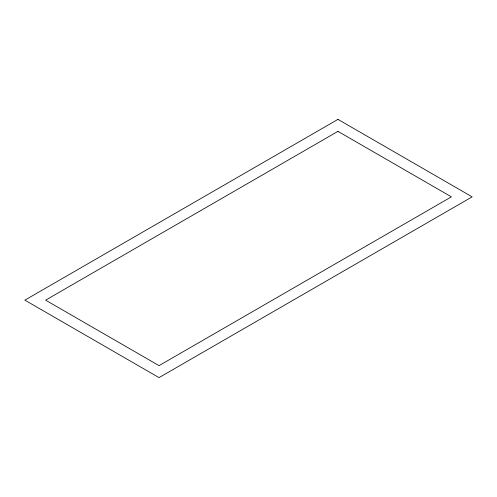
<?xml version="1.0" encoding="UTF-8"?>
<svg xmlns="http://www.w3.org/2000/svg" width="497" height="497" viewBox="0 0 497 497"><rect width="100%" height="100%" fill="white"/><g stroke="black" fill="none" stroke-linecap="round" stroke-linejoin="round"><path stroke-width="0.75" d="M337.96 119.379L24.85 300.151L159.04 377.621L472.15 196.849L337.96 119.379M337.96 131.357L45.606 300.151L159.04 365.643L451.394 196.849L337.96 131.357"/></g></svg>
